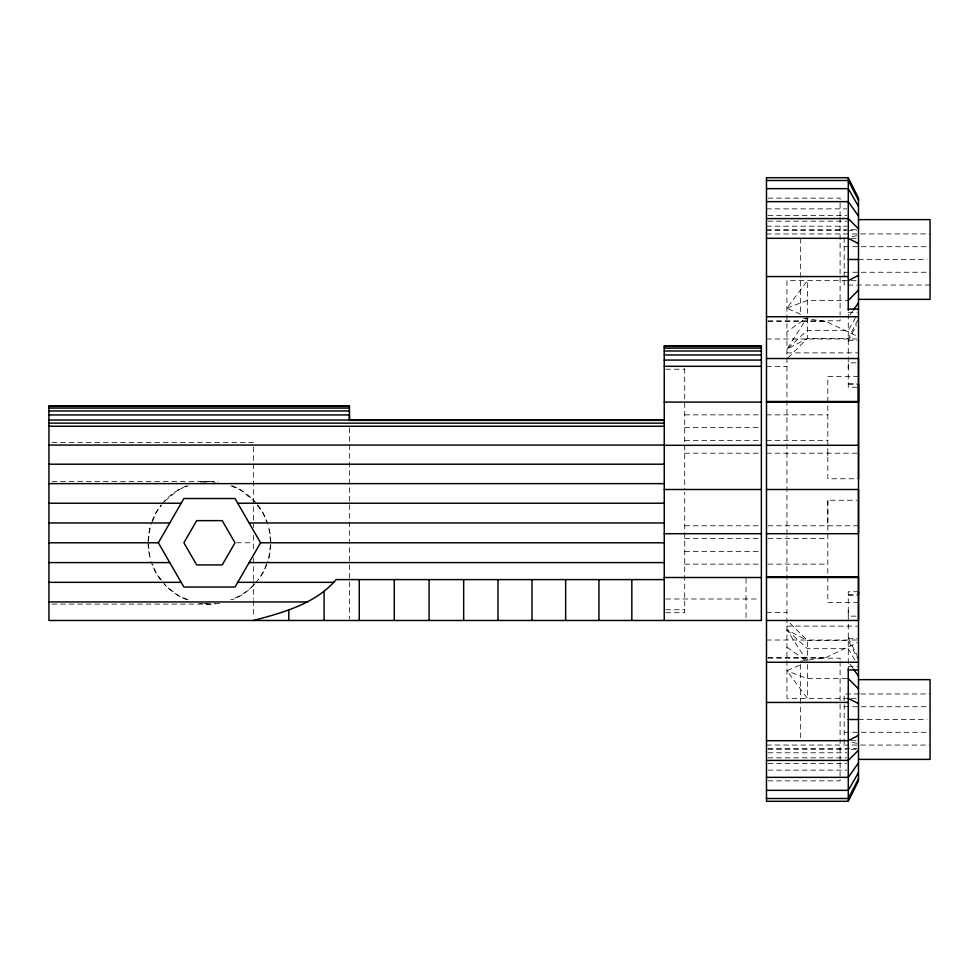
<?xml version="1.0" encoding="UTF-8"?>
<svg xmlns="http://www.w3.org/2000/svg" width="979" height="979" viewBox="0 0 979 979"><rect width="100%" height="100%" fill="white"/><g stroke="black" fill="none" stroke-linecap="round" stroke-linejoin="round"><path stroke-width="0.73" stroke-dasharray="4.89 3.67" d="M827.818 523.435L827.818 500.245L857.053 500.245M827.818 455.565L827.818 453.204M848.267 610.48L848.267 616.158L858.497 616.158M848.267 368.52L848.267 362.842L858.497 362.842M848.267 612.695L848.291 611.753M148.306 541.338L150.203 526.91M268.699 558.654L270.596 544.226M152.394 521.611L156.334 512.115L161.437 505.458M266.508 563.953C260.891 580.474 247.246 594.192 230.701 599.772M848.267 341.267L856.441 324.906M857.812 320.047L848.267 338.477L807.369 338.477L786.932 349.197L807.369 317.318L786.932 331.771M855.573 317.661L848.267 330.315L807.369 330.315L786.932 349.197M849.968 314.908L852.525 311.285M800.553 314.271L786.932 308.201L807.369 280.655L807.369 314.492M164.607 501.321L178.778 489.671L188.201 485.792M788.009 357.849L807.369 338.477L807.369 318.762M800.345 661.278L826.288 657.374L858.485 642.126M807.369 664.508L807.369 698.345L786.932 670.799L800.553 664.729M786.932 308.201L807.369 300.369L848.267 300.369M852.024 236.685L858.485 235.315M203.681 482.219L209.457 481.448L215.221 482.219M52.009 604.116L209.457 604.116L215.221 603.345M767.989 198.15L840.092 198.15L840.092 216.114M766.484 208.87L846.749 208.87M768.001 215.38L846.749 215.38M768.001 221.168L846.749 221.168M766.484 226.198L846.749 226.198M766.484 229.698L846.749 229.698M851.192 229.698L857.029 229.698M766.484 230.469L846.419 230.469M847.936 230.469L856.98 230.469M766.484 233.969L930.05 233.92M851.192 238.313L857.029 238.313M844.179 246.708L930.05 246.708M858.485 259.484L927.003 259.484M844.179 272.26L930.05 272.26M846.774 280.655L786.932 280.655L786.932 443.022M851.192 280.655L858.485 280.655M930.05 285.036L844.179 285.036L844.179 233.92M848.267 312.277L857.041 312.277M767.989 320.818L840.092 320.818L840.092 318.726M767.977 321.626L826.288 321.626L857.151 336.238M766.484 338.991L856.98 338.991M848.267 340.313L857.041 340.313M786.932 352.893L858.485 352.893M766.484 366.611L786.932 366.611M665.708 369.242L684.7 369.242M858.522 376.536L827.818 376.536L827.818 478.755L858.522 478.755M848.267 383.352L857.053 383.352M848.267 384.478L858.522 384.478M857.053 387.268L848.267 387.268L848.267 310.257M684.7 414.863L759.863 414.863M766.484 414.863L827.818 414.863M684.7 427.639L759.863 427.639M684.7 440.428L759.863 440.428M766.484 440.428L827.818 440.428M51.997 442.594L253.414 442.594M684.7 453.204L759.863 453.204M766.484 453.204L858.522 453.204M52.009 481.448L209.457 481.448M684.7 525.796L759.863 525.796M767.977 525.796L858.522 525.796M684.7 538.572L759.863 538.572M767.977 538.572L827.818 538.572M236.428 542.782L253.414 542.782M684.7 551.361L759.863 551.361M684.7 564.137L759.863 564.137M767.977 564.137L827.818 564.137M858.522 591.732L848.267 591.732L848.267 668.743M848.267 594.522L858.522 594.522M848.267 595.648L857.053 595.648M665.769 598.989L759.851 598.989M858.522 602.464L827.818 602.464L827.818 500.245M665.708 609.758L684.7 609.758M766.484 612.389L786.932 612.389M665.708 612.695L684.7 612.695L684.7 492.107M786.932 626.107L858.485 626.107M848.267 638.687L858.497 638.687M766.484 640.009L856.98 640.009M767.977 657.374L826.288 657.374M767.989 658.182L840.092 658.182L840.092 660.274M848.267 666.723L858.497 666.723M846.749 678.631L807.369 678.631L786.932 670.799M859.244 693.964L844.179 693.964L844.179 745.08M860.749 693.964L930.05 693.964M848.267 698.345L786.932 698.345L786.932 535.978M851.192 698.345L857.029 698.345M844.179 706.74L930.05 706.74M858.485 719.516L927.003 719.516M844.179 732.292L930.05 732.292M851.192 740.687L858.485 740.687M766.484 745.031L930.05 745.08M767.989 748.531L856.98 748.531M768.001 749.302L846.749 749.302M851.192 749.302L858.485 749.302M768.001 752.802L846.749 752.802M768.001 757.832L846.749 757.832M768.001 763.62L846.749 763.62M768.001 770.13L846.749 770.13M767.989 780.85L840.092 780.85L840.092 778.77M203.681 603.345L209.457 604.116M803.233 318.163L826.288 321.626M852.024 742.315L857.2 743.404M230.701 485.792L240.124 489.671L254.295 501.321M188.201 599.772L178.778 595.905L166.075 586.152L163.885 583.288M786.932 647.229L807.369 661.682L786.932 629.803L807.369 640.523L848.267 640.523L857.812 658.953M786.932 629.803L807.369 648.685L848.267 648.685L855.573 661.339M790.151 623.305L807.369 640.523L807.369 660.238M257.465 505.458L262.568 512.115L266.508 521.611M161.437 580.119L156.334 573.449L152.394 563.953M849.968 664.092L852.525 667.715M848.267 637.733L857.812 656.811M270.596 541.338L268.699 526.91A61.334 61.334 0 0 1 270.791 542.782M148.306 544.226L150.203 558.654A61.334 61.334 0 0 1 148.11 542.782M848.267 366.305L848.291 367.247M840.092 217.522L840.092 315.054M840.092 661.498L840.092 761.478M840.092 762.886L840.092 776.31M800.345 238.313L800.345 314.675M800.345 664.325L800.345 740.687M786.932 443.952L786.932 535.048M746.035 578.418L746.035 618.973M684.7 368.398L684.7 488.986M349.442 427.762L349.442 618.948M253.414 447.097L253.414 462.357M253.414 463.887L253.414 527.742M253.414 535.342L253.414 549.023M253.414 558.018L253.414 579.433M253.414 580.865L253.414 599.197M253.414 600.678L253.414 617.443M270.767 544.226A61.334 61.334 0 0 1 267.426 562.827M266.924 564.21A61.334 61.334 0 0 1 258.554 579.544M254.821 584.059A61.334 61.334 0 0 1 232.243 599.735M219.639 603.272A61.334 61.334 0 0 1 199.263 603.272M186.659 599.735A61.334 61.334 0 0 1 164.08 584.059M160.348 579.544A61.334 61.334 0 0 1 151.023 561.444M148.135 541.338A61.334 61.334 0 0 1 151.476 522.737M151.978 521.354A61.334 61.334 0 0 1 161.241 504.858M162.159 503.72A61.334 61.334 0 0 1 186.659 485.841M200.719 482.072A61.334 61.334 0 0 1 218.182 482.072M232.243 485.841A61.334 61.334 0 0 1 256.743 503.72M257.661 504.858A61.334 61.334 0 0 1 267.879 524.12"/><path stroke-width="1.47" d="M349.442 420.113L349.442 414.937L48.95 414.937M858.522 384.478L858.485 780.85L848.267 801.299L766.484 801.299L766.484 177.701L848.267 177.701L858.485 198.15L858.522 478.755M858.485 778.77L848.267 798.509L766.484 798.509M48.95 542.782L158.341 542.782L183.893 498.519L235.009 498.519L260.561 542.782L664.251 542.782M260.561 542.782L235.009 587.045L183.893 587.045L158.341 542.782M858.485 772.639L848.267 790.347L766.484 790.347M253.414 620.478C282.98 612.634 315.568 603.859 336.152 579.592L664.251 579.592M853.382 310.086L858.485 302.854M858.485 762.886L848.267 777.35L766.484 777.35M848.267 300.369L858.485 290.151M858.485 750.183L848.267 760.414L766.484 760.414M848.267 280.655L858.485 275.356M858.485 735.388L848.267 740.687L766.484 740.687M766.484 180.491L848.267 180.491L858.485 200.23M766.484 188.653L848.267 188.653L858.485 206.361M766.484 201.65L848.267 201.65L858.485 216.114M766.484 218.586L848.267 218.586L858.485 228.817M858.485 219.614L930.05 219.614L930.05 299.354L858.485 299.354M766.484 238.313L848.267 238.313L858.485 243.612M848.267 259.484L858.485 259.484M766.484 276.555L848.267 276.555M848.267 309.07L858.497 309.07M766.484 316.743L858.497 316.743M664.251 346.431L761.368 346.431M664.251 348.145L761.368 348.145M664.251 350.984L761.368 350.984M664.251 354.973L761.368 354.973M766.484 358.522L858.497 358.522L858.522 401.5L766.484 401.5M664.251 360.076L761.368 360.076M664.251 366.305L761.368 366.305M664.251 402.088L761.368 402.088M766.484 402.088L858.522 402.088M48.95 406.371L349.442 406.371M48.95 408.084L349.442 408.084M48.95 410.947L349.442 410.947M48.95 420.04L664.251 420.04M664.251 420.346L349.442 420.346L349.442 405.796L48.95 405.796L48.95 620.478L761.368 620.478L761.368 345.856L664.251 345.856L664.251 620.478M48.95 423.136L664.251 423.136M48.95 426.244L664.251 426.244M48.95 445.066L664.251 445.066M664.251 445.298L761.368 445.298M766.484 445.298L858.522 445.298M48.95 464.205L664.251 464.205M48.95 483.626L664.251 483.626M664.251 489.5L761.368 489.5M766.484 489.5L858.51 489.5L858.522 533.702L766.484 533.702M48.95 503.23L181.176 503.23M237.726 503.23L664.251 503.23M48.95 522.97L169.771 522.97M249.131 522.97L664.251 522.97M664.251 533.702L761.368 533.702M48.95 562.595L169.771 562.595M249.131 562.595L664.251 562.595M766.484 576.912L858.522 576.912M664.251 577.5L761.368 577.5M766.484 577.5L858.522 577.5L858.497 620.478L766.484 620.478M48.95 582.334L181.176 582.334M237.726 582.334L334.267 582.334M48.95 601.95L307.59 601.95M766.484 662.257L858.497 662.257M848.267 669.93L858.497 669.93M858.485 679.646L930.05 679.646L930.05 759.386L858.485 759.386M766.484 702.445L848.267 702.445M848.267 719.516L858.485 719.516M848.267 698.345L858.485 703.644M848.267 678.631L858.485 688.849M853.382 668.914L858.485 676.146M858.51 591.732L858.522 594.522M848.267 177.701L848.267 310.257M848.267 668.743L848.267 801.299M631.822 579.592L631.822 620.478M598.94 579.592L598.94 620.478M565.654 579.592L565.654 620.478M531.989 579.592L531.989 620.478M497.981 579.592L497.981 620.478M463.667 579.592L463.667 620.478M429.096 579.592L429.096 620.478M394.28 579.592L394.28 620.478M359.269 579.592L359.269 620.478M324.098 591.218L324.098 620.478M288.793 610.223L288.793 620.478M196.669 520.644L183.893 542.782L196.669 564.92L222.233 564.92L235.009 542.782L222.233 520.644L196.669 520.644"/></g></svg>
